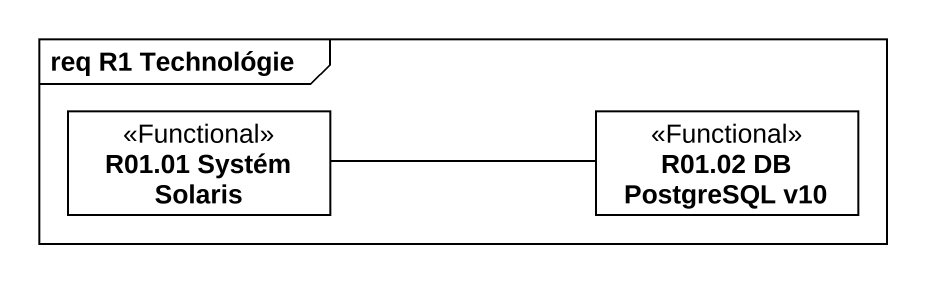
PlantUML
@startuml
mainframe req R1 Technológie
hide circle
hide empty members
class "R01.01 Systém Solaris" as R01_01_Systém_Solaris <<Functional>>
class "R01.02 DB PostgreSQL v10" as R01_02_DB_PostgreSQL_v10 <<Functional>>
R01_01_Systém_Solaris -right- R01_02_DB_PostgreSQL_v10
@enduml
